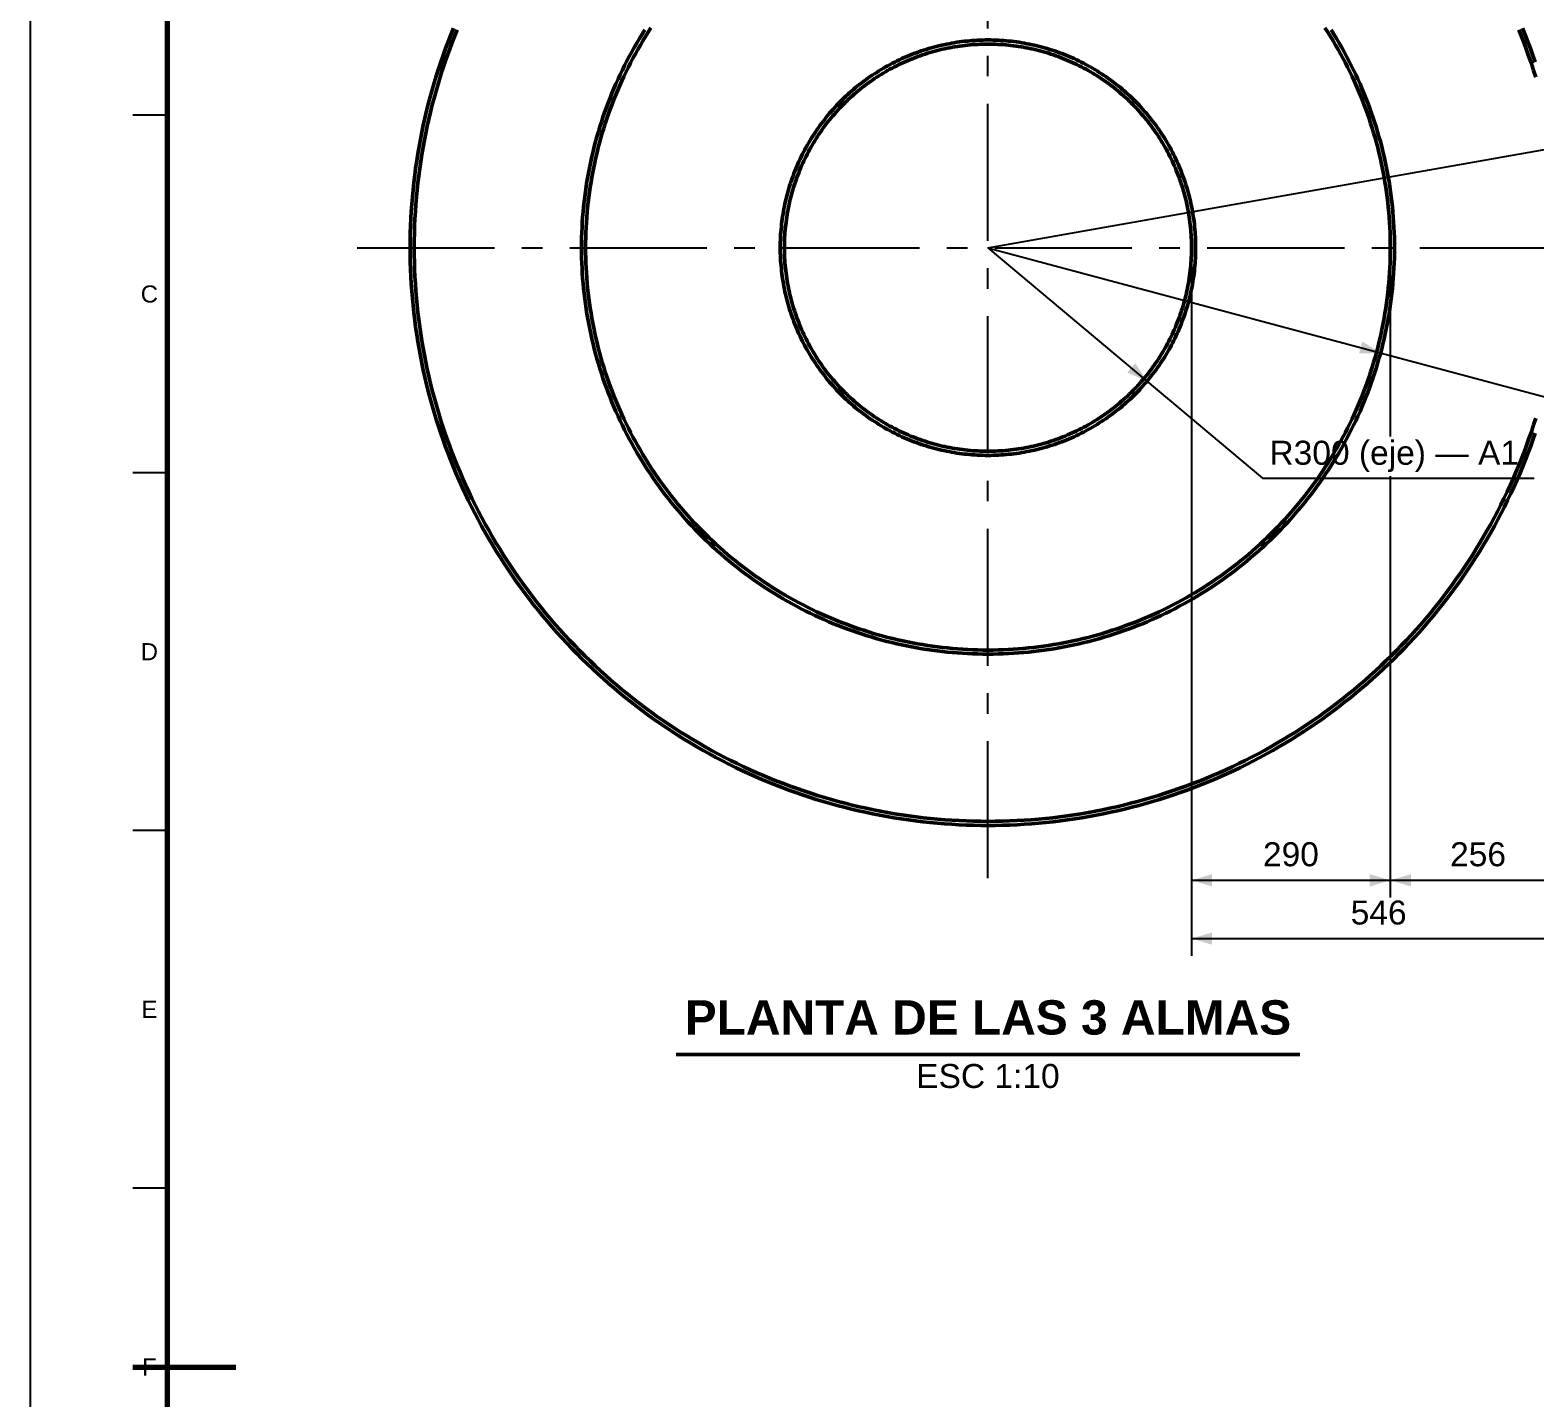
# Model space of a CAD drawing. Header units: millimetres. Extents: x 0 to 841, y 0 to 594.
# Drawn here: x 0 to 219.5, y 292.5 to 492.1 of the extents above; entities that cross this region are included whole.
import ezdxf
from ezdxf.enums import TextEntityAlignment as Align

# ---------------------------------------------------------------- set-up
doc = ezdxf.new("R2010")
doc.units = ezdxf.units.MM
doc.linetypes.add('EJE', pattern=[31, 20, -4, 3, -4])
for name, color, linetype, lineweight in [('COTA', 7, 'CONTINUOUS', 25), ('EJE', 7, 'EJE', 25), ('FINA', 7, 'CONTINUOUS', 25), ('MARCO', 7, 'CONTINUOUS', 70), ('TXT', 7, 'CONTINUOUS', 25), ('VIS', 7, 'CONTINUOUS', 50)]:
    doc.layers.add(name, color=color, linetype=linetype, lineweight=lineweight)
doc.styles.add('STD', font='LiberationSans-Regular.ttf')
doc.styles.add('STDB', font='LiberationSans-Bold.ttf')

msp = doc.modelspace()

# ---------------------------------------------------------------- linework, layer by layer
at = {"layer": 'COTA'}
for p, q in [((139.74, 460.31), (256.25, 480.85)), ((139.74, 460.31), (179.81, 426.69)), ((139.74, 460.31), (224.07, 437.71)), ((169.44, 458.81), (169.44, 365.51)), ((169.44, 458.81), (169.44, 357.01)), ((198.44, 458.81), (198.44, 432.75)), ((198.44, 458.81), (198.44, 432.75)), ((179.81, 426.69), (219.42, 426.69)), ((198.44, 426.99), (198.44, 365.51)), ((198.44, 426.99), (198.44, 365.51)), ((169.44, 368.01), (198.44, 368.01)), ((198.44, 368.01), (224.04, 368.01)), ((169.44, 359.51), (224.04, 359.51))]:
    msp.add_line(p, q, dxfattribs=at)
for points in [[(197.02, 444.96), (194.36, 446.61), (193.89, 444.87)], [(162.96, 440.83), (161.24, 443.45), (160.08, 442.07)], [(169.44, 368.01), (172.44, 367.11), (172.44, 368.91)], [(198.44, 368.01), (195.44, 368.91), (195.44, 367.11)], [(198.44, 368.01), (201.44, 367.11), (201.44, 368.91)], [(169.44, 359.51), (172.44, 358.61), (172.44, 360.41)]]:
    msp.add_solid(points, dxfattribs=at)
at = {"layer": 'EJE'}
for p, q in [((139.74, 368.31), (139.74, 552.31)), ((47.74, 460.31), (231.74, 460.31))]:
    msp.add_line(p, q, dxfattribs=at)
at = {"layer": 'FINA'}
for p, q in [((20, 479.64), (15, 479.64)), ((20, 427.45), (15, 427.45)), ((20, 375.27), (15, 375.27)), ((20, 323.09), (15, 323.09))]:
    msp.add_line(p, q, dxfattribs=at)
msp.add_lwpolyline([(0, 0), (841, 0), (841, 594), (0, 594)], close=True, dxfattribs=at)
at = {"layer": 'MARCO'}
msp.add_line((15, 297), (30, 297), dxfattribs=at)
msp.add_lwpolyline([(20, 10), (831, 10), (831, 584), (20, 584)], close=True, dxfattribs=at)
at = {"layer": 'VIS'}
msp.add_line((94.25, 342.61), (185.23, 342.61), dxfattribs=at)
for points in [[(61.76, 492.33), (61.36, 491.34), (60.98, 490.36), (60.61, 489.36), (60.25, 488.37), (59.9, 487.37), (59.57, 486.36), (59.25, 485.35), (58.94, 484.34), (58.65, 483.32), (58.36, 482.3), (58.09, 481.27), (57.84, 480.25), (57.59, 479.22), (57.36, 478.18), (57.14, 477.15), (56.94, 476.11), (56.75, 475.06), (56.57, 474.02), (56.4, 472.97), (56.25, 471.93), (56.11, 470.88), (55.98, 469.82), (55.87, 468.77), (55.77, 467.72), (55.68, 466.66), (55.61, 465.6), (55.55, 464.55), (55.5, 463.49), (55.47, 462.43), (55.45, 461.37), (55.44, 460.31), (55.45, 459.25), (55.47, 458.19), (55.5, 457.13), (55.55, 456.07), (55.61, 455.02), (55.68, 453.96), (55.77, 452.9), (55.87, 451.85), (55.98, 450.8), (56.11, 449.74), (56.25, 448.69), (56.4, 447.65), (56.57, 446.6), (56.75, 445.56), (56.94, 444.51), (57.14, 443.47), (57.36, 442.44), (57.59, 441.4), (57.84, 440.37), (58.09, 439.35), (58.36, 438.32), (58.65, 437.3), (58.94, 436.28), (59.25, 435.27), (59.57, 434.26), (59.9, 433.25), (60.25, 432.25), (60.61, 431.26), (60.98, 430.26), (61.36, 429.28), (61.76, 428.29), (62.17, 427.32), (62.59, 426.34), (63.02, 425.38), (63.47, 424.42), (63.92, 423.46), (64.39, 422.51), (64.87, 421.57), (65.37, 420.63), (65.87, 419.7), (66.39, 418.77), (66.92, 417.85), (67.45, 416.94), (68.01, 416.04), (68.57, 415.14), (69.14, 414.25), (69.73, 413.37), (70.32, 412.49), (70.93, 411.62), (71.54, 410.76), (72.17, 409.91), (72.81, 409.06), (73.46, 408.22), (74.12, 407.4), (74.79, 406.57), (75.47, 405.76), (76.16, 404.96), (76.86, 404.16), (77.57, 403.38), (78.29, 402.6), (79.02, 401.83), (79.76, 401.08), (80.51, 400.33), (81.27, 399.59), (82.04, 398.86), (82.81, 398.14), (83.6, 397.43), (84.39, 396.73), (85.2, 396.04), (86.01, 395.36), (86.83, 394.69), (87.66, 394.03), (88.5, 393.38), (89.34, 392.74), (90.19, 392.11), (91.05, 391.49), (91.92, 390.89), (92.8, 390.29), (93.68, 389.71), (94.57, 389.13), (95.47, 388.57), (96.38, 388.02), (97.29, 387.48), (98.21, 386.95), (99.13, 386.44), (100.06, 385.93), (101, 385.44), (101.95, 384.96), (102.9, 384.49), (103.85, 384.03), (104.81, 383.59), (105.78, 383.15), (106.75, 382.73), (107.73, 382.33), (108.71, 381.93), (109.7, 381.55), (110.69, 381.17), (111.69, 380.82), (112.69, 380.47), (113.69, 380.14), (114.7, 379.81), (115.72, 379.51), (116.73, 379.21), (117.76, 378.93), (118.78, 378.66), (119.81, 378.4), (120.84, 378.16), (121.87, 377.93), (122.91, 377.71), (123.95, 377.5), (124.99, 377.31), (126.03, 377.13), (127.08, 376.97), (128.13, 376.81), (129.18, 376.67), (130.23, 376.55), (131.28, 376.44), (132.34, 376.34), (133.39, 376.25), (134.45, 376.18), (135.51, 376.12), (136.57, 376.07), (137.63, 376.04), (138.68, 376.02), (139.74, 376.01), (140.8, 376.02), (141.86, 376.04), (142.92, 376.07), (143.98, 376.12), (145.04, 376.18), (146.09, 376.25), (147.15, 376.34), (148.2, 376.44), (149.26, 376.55), (150.31, 376.67), (151.36, 376.81), (152.41, 376.97), (153.45, 377.13), (154.5, 377.31), (155.54, 377.5), (156.58, 377.71), (157.62, 377.93), (158.65, 378.16), (159.68, 378.4), (160.71, 378.66), (161.73, 378.93), (162.75, 379.21), (163.77, 379.51), (164.78, 379.81), (165.79, 380.14), (166.8, 380.47), (167.8, 380.82), (168.8, 381.17), (169.79, 381.55), (170.78, 381.93), (171.76, 382.33), (172.74, 382.73), (173.71, 383.15), (174.68, 383.59), (175.64, 384.03), (176.59, 384.49), (177.54, 384.96), (178.49, 385.44), (179.42, 385.93), (180.36, 386.44), (181.28, 386.95), (182.2, 387.48), (183.11, 388.02), (184.02, 388.57), (184.91, 389.13), (185.81, 389.71), (186.69, 390.29), (187.57, 390.89), (188.43, 391.49), (189.29, 392.11), (190.15, 392.74), (190.99, 393.38), (191.83, 394.03), (192.66, 394.69), (193.48, 395.36), (194.29, 396.04), (195.09, 396.73), (195.89, 397.43), (196.67, 398.14), (197.45, 398.86), (198.22, 399.59), (198.98, 400.33), (199.73, 401.08), (200.47, 401.83), (201.2, 402.6), (201.92, 403.38), (202.63, 404.16), (203.33, 404.96), (204.02, 405.76), (204.7, 406.57), (205.37, 407.4), (206.03, 408.22), (206.68, 409.06), (207.32, 409.91), (207.94, 410.76), (208.56, 411.62), (209.17, 412.49), (209.76, 413.37), (210.35, 414.25), (210.92, 415.14), (211.48, 416.04), (212.03, 416.94), (212.57, 417.85), (213.1, 418.77), (213.62, 419.7), (214.12, 420.63), (214.61, 421.57), (215.1, 422.51), (215.56, 423.46), (216.02, 424.42), (216.47, 425.38), (216.9, 426.34), (217.32, 427.32), (217.73, 428.29), (218.12, 429.28), (218.51, 430.26), (218.88, 431.26), (219.24, 432.25), (219.58, 433.25)], [(62.32, 492.1), (61.92, 491.12), (61.54, 490.14), (61.17, 489.16), (60.82, 488.17), (60.47, 487.17), (60.14, 486.17), (59.82, 485.17), (59.52, 484.17), (59.22, 483.16), (58.94, 482.14), (58.67, 481.13), (58.42, 480.1), (58.18, 479.08), (57.95, 478.05), (57.73, 477.03), (57.53, 475.99), (57.34, 474.96), (57.16, 473.92), (56.99, 472.88), (56.84, 471.84), (56.7, 470.8), (56.58, 469.76), (56.47, 468.71), (56.37, 467.66), (56.28, 466.61), (56.21, 465.57), (56.15, 464.52), (56.1, 463.46), (56.07, 462.41), (56.05, 461.36), (56.04, 460.31), (56.05, 459.26), (56.07, 458.21), (56.1, 457.16), (56.15, 456.1), (56.21, 455.05), (56.28, 454), (56.37, 452.96), (56.47, 451.91), (56.58, 450.86), (56.7, 449.82), (56.84, 448.78), (56.99, 447.74), (57.16, 446.7), (57.34, 445.66), (57.53, 444.63), (57.73, 443.59), (57.95, 442.56), (58.18, 441.54), (58.42, 440.51), (58.67, 439.49), (58.94, 438.48), (59.22, 437.46), (59.52, 436.45), (59.82, 435.45), (60.14, 434.45), (60.47, 433.45), (60.82, 432.45), (61.17, 431.46), (61.54, 430.48), (61.92, 429.5), (62.32, 428.52), (62.72, 427.55), (63.14, 426.59), (63.57, 425.63), (64.01, 424.67), (64.46, 423.72), (64.93, 422.78), (65.41, 421.84), (65.9, 420.91), (66.4, 419.99), (66.91, 419.07), (67.43, 418.16), (67.97, 417.25), (68.52, 416.35), (69.07, 415.46), (69.64, 414.58), (70.22, 413.7), (70.81, 412.83), (71.42, 411.97), (72.03, 411.11), (72.65, 410.27), (73.29, 409.43), (73.93, 408.59), (74.59, 407.77), (75.25, 406.96), (75.93, 406.15), (76.61, 405.35), (77.31, 404.56), (78.01, 403.78), (78.73, 403.01), (79.45, 402.25), (80.19, 401.5), (80.93, 400.75), (81.69, 400.02), (82.45, 399.3), (83.22, 398.58), (84, 397.87), (84.79, 397.18), (85.59, 396.49), (86.39, 395.82), (87.21, 395.15), (88.03, 394.5), (88.86, 393.85), (89.7, 393.22), (90.55, 392.6), (91.4, 391.98), (92.26, 391.38), (93.13, 390.79), (94.01, 390.21), (94.9, 389.64), (95.79, 389.08), (96.69, 388.53), (97.59, 388), (98.5, 387.48), (99.42, 386.96), (100.35, 386.46), (101.28, 385.97), (102.21, 385.5), (103.16, 385.03), (104.11, 384.58), (105.06, 384.13), (106.02, 383.7), (106.99, 383.29), (107.96, 382.88), (108.93, 382.49), (109.91, 382.11), (110.9, 381.74), (111.89, 381.38), (112.88, 381.04), (113.88, 380.71), (114.88, 380.39), (115.89, 380.08), (116.9, 379.79), (117.91, 379.51), (118.93, 379.24), (119.95, 378.98), (120.97, 378.74), (122, 378.51), (123.03, 378.3), (124.06, 378.09), (125.09, 377.9), (126.13, 377.72), (127.17, 377.56), (128.21, 377.41), (129.25, 377.27), (130.3, 377.14), (131.34, 377.03), (132.39, 376.93), (133.44, 376.85), (134.49, 376.77), (135.54, 376.72), (136.59, 376.67), (137.64, 376.64), (138.69, 376.62), (139.74, 376.61), (140.8, 376.62), (141.85, 376.64), (142.9, 376.67), (143.95, 376.72), (145, 376.77), (146.05, 376.85), (147.1, 376.93), (148.14, 377.03), (149.19, 377.14), (150.23, 377.27), (151.28, 377.41), (152.32, 377.56), (153.36, 377.72), (154.39, 377.9), (155.43, 378.09), (156.46, 378.3), (157.49, 378.51), (158.52, 378.74), (159.54, 378.98), (160.56, 379.24), (161.58, 379.51), (162.59, 379.79), (163.6, 380.08), (164.61, 380.39), (165.61, 380.71), (166.61, 381.04), (167.6, 381.38), (168.59, 381.74), (169.58, 382.11), (170.56, 382.49), (171.53, 382.88), (172.5, 383.29), (173.47, 383.7), (174.43, 384.13), (175.38, 384.58), (176.33, 385.03), (177.27, 385.5), (178.21, 385.97), (179.14, 386.46), (180.07, 386.96), (180.99, 387.48), (181.9, 388), (182.8, 388.53), (183.7, 389.08), (184.59, 389.64), (185.48, 390.21), (186.35, 390.79), (187.22, 391.38), (188.09, 391.98), (188.94, 392.6), (189.79, 393.22), (190.63, 393.85), (191.46, 394.5), (192.28, 395.15), (193.1, 395.82), (193.9, 396.49), (194.7, 397.18), (195.49, 397.87), (196.27, 398.58), (197.04, 399.3), (197.8, 400.02), (198.56, 400.75), (199.3, 401.5), (200.03, 402.25), (200.76, 403.01), (201.47, 403.78), (202.18, 404.56), (202.88, 405.35), (203.56, 406.15), (204.24, 406.96), (204.9, 407.77), (205.56, 408.59), (206.2, 409.43), (206.84, 410.27), (207.46, 411.11), (208.07, 411.97), (208.67, 412.83), (209.27, 413.7), (209.85, 414.58), (210.41, 415.46), (210.97, 416.35), (211.52, 417.25), (212.05, 418.16), (212.58, 419.07), (213.09, 419.99), (213.59, 420.91), (214.08, 421.84), (214.56, 422.78), (215.02, 423.72), (215.48, 424.67), (215.92, 425.63), (216.35, 426.59), (216.77, 427.55), (217.17, 428.52), (217.57, 429.5), (217.95, 430.48), (218.32, 431.46), (218.67, 432.45), (219.02, 433.45), (219.35, 434.45), (219.67, 435.45)], [(89.68, 492.08), (89.28, 491.45), (88.89, 490.82), (88.51, 490.17), (88.14, 489.53), (87.78, 488.88), (87.42, 488.22), (87.08, 487.56), (86.74, 486.9), (86.41, 486.23), (86.09, 485.56), (85.78, 484.88), (85.47, 484.2), (85.17, 483.52), (84.89, 482.83), (84.61, 482.14), (84.34, 481.44), (84.08, 480.75), (83.82, 480.05), (83.58, 479.34), (83.35, 478.63), (83.12, 477.92), (82.9, 477.21), (82.7, 476.5), (82.5, 475.78), (82.31, 475.06), (82.13, 474.33), (81.95, 473.61), (81.79, 472.88), (81.64, 472.15), (81.49, 471.42), (81.36, 470.69), (81.23, 469.95), (81.12, 469.22), (81.01, 468.48), (80.91, 467.74), (80.82, 467), (80.74, 466.26), (80.67, 465.52), (80.61, 464.78), (80.56, 464.03), (80.52, 463.29), (80.49, 462.54), (80.46, 461.8), (80.45, 461.05), (80.44, 460.31), (80.45, 459.56), (80.46, 458.82), (80.49, 458.07), (80.52, 457.33), (80.56, 456.59), (80.61, 455.84), (80.67, 455.1), (80.74, 454.36), (80.82, 453.62), (80.91, 452.88), (81.01, 452.14), (81.12, 451.4), (81.23, 450.67), (81.36, 449.93), (81.49, 449.2), (81.64, 448.47), (81.79, 447.74), (81.95, 447.01), (82.13, 446.29), (82.31, 445.56), (82.5, 444.84), (82.7, 444.12), (82.9, 443.41), (83.12, 442.7), (83.35, 441.99), (83.58, 441.28), (83.82, 440.57), (84.08, 439.87), (84.34, 439.17), (84.61, 438.48), (84.89, 437.79), (85.17, 437.1), (85.47, 436.42), (85.78, 435.74), (86.09, 435.06), (86.41, 434.39), (86.74, 433.72), (87.08, 433.06), (87.42, 432.4), (87.78, 431.74), (88.14, 431.09), (88.51, 430.44), (88.89, 429.8), (89.28, 429.17), (89.68, 428.54), (90.08, 427.91), (90.49, 427.29), (90.91, 426.67), (91.34, 426.06), (91.77, 425.45), (92.21, 424.85), (92.66, 424.26), (93.12, 423.67), (93.58, 423.09), (94.05, 422.51), (94.53, 421.94), (95.02, 421.37), (95.51, 420.82), (96.01, 420.26), (96.52, 419.72), (97.03, 419.18), (97.55, 418.64), (98.08, 418.12), (98.61, 417.6), (99.15, 417.08), (99.7, 416.58), (100.25, 416.08), (100.81, 415.58), (101.37, 415.1), (101.95, 414.62), (102.52, 414.15), (103.11, 413.68), (103.69, 413.23), (104.29, 412.78), (104.89, 412.34), (105.49, 411.9), (106.11, 411.47), (106.72, 411.06), (107.34, 410.64), (107.97, 410.24), (108.6, 409.85), (109.24, 409.46), (109.88, 409.08), (110.53, 408.71), (111.18, 408.34), (111.83, 407.99), (112.49, 407.64), (113.16, 407.3), (113.82, 406.98), (114.5, 406.65), (115.17, 406.34), (115.85, 406.04), (116.54, 405.74), (117.22, 405.45), (117.91, 405.17), (118.61, 404.9), (119.31, 404.64), (120.01, 404.39), (120.71, 404.15), (121.42, 403.91), (122.13, 403.69), (122.84, 403.47), (123.56, 403.26), (124.28, 403.06), (125, 402.87), (125.72, 402.69), (126.45, 402.52), (127.17, 402.36), (127.9, 402.2), (128.63, 402.06), (129.37, 401.93), (130.1, 401.8), (130.84, 401.68), (131.57, 401.58), (132.31, 401.48), (133.05, 401.39), (133.79, 401.31), (134.53, 401.24), (135.28, 401.18), (136.02, 401.13), (136.76, 401.08), (137.51, 401.05), (138.25, 401.03), (139, 401.01), (139.74, 401.01), (140.49, 401.01), (141.23, 401.03), (141.98, 401.05), (142.72, 401.08), (143.47, 401.13), (144.21, 401.18), (144.95, 401.24), (145.7, 401.31), (146.44, 401.39), (147.18, 401.48), (147.92, 401.58), (148.65, 401.68), (149.39, 401.8), (150.12, 401.93), (150.86, 402.06), (151.59, 402.2), (152.32, 402.36), (153.04, 402.52), (153.77, 402.69), (154.49, 402.87), (155.21, 403.06), (155.93, 403.26), (156.65, 403.47), (157.36, 403.69), (158.07, 403.91), (158.78, 404.15), (159.48, 404.39), (160.18, 404.64), (160.88, 404.9), (161.57, 405.17), (162.27, 405.45), (162.95, 405.74), (163.64, 406.04), (164.32, 406.34), (164.99, 406.65), (165.67, 406.98), (166.33, 407.3), (167, 407.64), (167.66, 407.99), (168.31, 408.34), (168.96, 408.71), (169.61, 409.08), (170.25, 409.46), (170.89, 409.85), (171.52, 410.24), (172.15, 410.64), (172.77, 411.06), (173.38, 411.47), (173.99, 411.9), (174.6, 412.34), (175.2, 412.78), (175.79, 413.23), (176.38, 413.68), (176.97, 414.15), (177.54, 414.62), (178.11, 415.1), (178.68, 415.58), (179.24, 416.08), (179.79, 416.58), (180.34, 417.08), (180.88, 417.6), (181.41, 418.12), (181.94, 418.64), (182.46, 419.18), (182.97, 419.72), (183.48, 420.26), (183.98, 420.82), (184.47, 421.37), (184.96, 421.94), (185.44, 422.51), (185.91, 423.09), (186.37, 423.67), (186.83, 424.26), (187.28, 424.85), (187.72, 425.45), (188.15, 426.06), (188.58, 426.67), (189, 427.29), (189.41, 427.91), (189.81, 428.54), (190.21, 429.17), (190.6, 429.8), (190.97, 430.44), (191.35, 431.09), (191.71, 431.74), (192.06, 432.4), (192.41, 433.06), (192.75, 433.72), (193.08, 434.39), (193.4, 435.06), (193.71, 435.74), (194.02, 436.42), (194.31, 437.1), (194.6, 437.79), (194.88, 438.48), (195.15, 439.17), (195.41, 439.87), (195.66, 440.57), (195.91, 441.28), (196.14, 441.99), (196.37, 442.7), (196.58, 443.41), (196.79, 444.12), (196.99, 444.84), (197.18, 445.56), (197.36, 446.29), (197.53, 447.01), (197.7, 447.74), (197.85, 448.47), (197.99, 449.2), (198.13, 449.93), (198.25, 450.67), (198.37, 451.4), (198.48, 452.14), (198.58, 452.88), (198.67, 453.62), (198.74, 454.36), (198.82, 455.1), (198.88, 455.84), (198.93, 456.59), (198.97, 457.33), (199, 458.07), (199.03, 458.82), (199.04, 459.56), (199.04, 460.31)], [(90.58, 492.38), (90.18, 491.76), (89.79, 491.14), (89.41, 490.51), (89.03, 489.87), (88.66, 489.23), (88.31, 488.59), (87.95, 487.94), (87.61, 487.29), (87.28, 486.63), (86.95, 485.97), (86.63, 485.3), (86.32, 484.63), (86.02, 483.96), (85.73, 483.28), (85.44, 482.6), (85.17, 481.92), (84.9, 481.23), (84.64, 480.54), (84.39, 479.85), (84.15, 479.15), (83.92, 478.45), (83.69, 477.75), (83.48, 477.04), (83.27, 476.33), (83.08, 475.62), (82.89, 474.91), (82.71, 474.19), (82.54, 473.47), (82.38, 472.75), (82.23, 472.03), (82.08, 471.31), (81.95, 470.58), (81.83, 469.86), (81.71, 469.13), (81.6, 468.4), (81.51, 467.67), (81.42, 466.93), (81.34, 466.2), (81.27, 465.47), (81.21, 464.73), (81.16, 464), (81.12, 463.26), (81.09, 462.52), (81.06, 461.78), (81.05, 461.05), (81.04, 460.31), (81.05, 459.57), (81.06, 458.83), (81.09, 458.1), (81.12, 457.36), (81.16, 456.62), (81.21, 455.89), (81.27, 455.15), (81.34, 454.42), (81.42, 453.69), (81.51, 452.95), (81.6, 452.22), (81.71, 451.49), (81.83, 450.76), (81.95, 450.04), (82.08, 449.31), (82.23, 448.59), (82.38, 447.86), (82.54, 447.15), (82.71, 446.43), (82.89, 445.71), (83.08, 445), (83.27, 444.29), (83.48, 443.58), (83.69, 442.87), (83.92, 442.17), (84.15, 441.47), (84.39, 440.77), (84.64, 440.08), (84.9, 439.39), (85.17, 438.7), (85.44, 438.02), (85.73, 437.34), (86.02, 436.66), (86.32, 435.99), (86.63, 435.32), (86.95, 434.65), (87.28, 433.99), (87.61, 433.33), (87.95, 432.68), (88.31, 432.03), (88.66, 431.39), (89.03, 430.75), (89.41, 430.11), (89.79, 429.48), (90.18, 428.86), (90.58, 428.24), (90.99, 427.62), (91.4, 427.01), (91.83, 426.41), (92.26, 425.81), (92.69, 425.21), (93.14, 424.62), (93.59, 424.04), (94.05, 423.46), (94.52, 422.89), (94.99, 422.33), (95.47, 421.77), (95.96, 421.21), (96.45, 420.67), (96.95, 420.13), (97.46, 419.59), (97.98, 419.06), (98.5, 418.54), (99.03, 418.03), (99.56, 417.52), (100.1, 417.02), (100.65, 416.52), (101.2, 416.04), (101.76, 415.55), (102.33, 415.08), (102.9, 414.61), (103.48, 414.15), (104.06, 413.7), (104.65, 413.26), (105.24, 412.82), (105.84, 412.39), (106.45, 411.97), (107.06, 411.55), (107.67, 411.15), (108.29, 410.75), (108.92, 410.36), (109.55, 409.97), (110.18, 409.6), (110.82, 409.23), (111.47, 408.87), (112.11, 408.52), (112.77, 408.18), (113.42, 407.84), (114.09, 407.51), (114.75, 407.2), (115.42, 406.89), (116.09, 406.59), (116.77, 406.29), (117.45, 406.01), (118.14, 405.73), (118.82, 405.46), (119.51, 405.21), (120.21, 404.96), (120.9, 404.72), (121.61, 404.48), (122.31, 404.26), (123.01, 404.04), (123.72, 403.84), (124.43, 403.64), (125.15, 403.45), (125.86, 403.27), (126.58, 403.11), (127.3, 402.94), (128.02, 402.79), (128.75, 402.65), (129.47, 402.52), (130.2, 402.39), (130.93, 402.28), (131.66, 402.17), (132.39, 402.07), (133.12, 401.98), (133.85, 401.91), (134.59, 401.84), (135.32, 401.78), (136.06, 401.73), (136.79, 401.68), (137.53, 401.65), (138.27, 401.63), (139.01, 401.61), (139.74, 401.61), (140.48, 401.61), (141.22, 401.63), (141.96, 401.65), (142.69, 401.68), (143.43, 401.73), (144.17, 401.78), (144.9, 401.84), (145.64, 401.91), (146.37, 401.98), (147.1, 402.07), (147.83, 402.17), (148.56, 402.28), (149.29, 402.39), (150.02, 402.52), (150.74, 402.65), (151.47, 402.79), (152.19, 402.94), (152.91, 403.11), (153.63, 403.27), (154.34, 403.45), (155.06, 403.64), (155.77, 403.84), (156.47, 404.04), (157.18, 404.26), (157.88, 404.48), (158.58, 404.72), (159.28, 404.96), (159.97, 405.21), (160.67, 405.46), (161.35, 405.73), (162.04, 406.01), (162.72, 406.29), (163.39, 406.59), (164.07, 406.89), (164.74, 407.2), (165.4, 407.51), (166.06, 407.84), (166.72, 408.18), (167.37, 408.52), (168.02, 408.87), (168.67, 409.23), (169.31, 409.6), (169.94, 409.97), (170.57, 410.36), (171.2, 410.75), (171.82, 411.15), (172.43, 411.55), (173.04, 411.97), (173.65, 412.39), (174.25, 412.82), (174.84, 413.26), (175.43, 413.7), (176.01, 414.15), (176.59, 414.61), (177.16, 415.08), (177.73, 415.55), (178.29, 416.04), (178.84, 416.52), (179.39, 417.02), (179.93, 417.52), (180.46, 418.03), (180.99, 418.54), (181.51, 419.06), (182.03, 419.59), (182.53, 420.13), (183.04, 420.67), (183.53, 421.21), (184.02, 421.77), (184.5, 422.33), (184.97, 422.89), (185.44, 423.46), (185.9, 424.04), (186.35, 424.62), (186.8, 425.21), (187.23, 425.81), (187.66, 426.41), (188.09, 427.01), (188.5, 427.62), (188.91, 428.24), (189.31, 428.86), (189.7, 429.48), (190.08, 430.11), (190.46, 430.75), (190.82, 431.39), (191.18, 432.03), (191.53, 432.68), (191.88, 433.33), (192.21, 433.99), (192.54, 434.65), (192.86, 435.32), (193.17, 435.99), (193.47, 436.66), (193.76, 437.34), (194.05, 438.02), (194.32, 438.7), (194.59, 439.39), (194.85, 440.08), (195.1, 440.77), (195.34, 441.47), (195.57, 442.17), (195.79, 442.87), (196.01, 443.58), (196.22, 444.29), (196.41, 445), (196.6, 445.71), (196.78, 446.43), (196.95, 447.15), (197.11, 447.86), (197.26, 448.59), (197.4, 449.31), (197.54, 450.04), (197.66, 450.76), (197.78, 451.49), (197.88, 452.22), (197.98, 452.95), (198.07, 453.69), (198.15, 454.42), (198.22, 455.15), (198.28, 455.89), (198.33, 456.62), (198.37, 457.36), (198.4, 458.1), (198.43, 458.83), (198.44, 459.57), (198.44, 460.31)], [(198.44, 460.31), (198.44, 461.05), (198.43, 461.78), (198.4, 462.52), (198.37, 463.26), (198.33, 464), (198.28, 464.73), (198.22, 465.47), (198.15, 466.2), (198.07, 466.93), (197.98, 467.67), (197.88, 468.4), (197.78, 469.13), (197.66, 469.86), (197.54, 470.58), (197.4, 471.31), (197.26, 472.03), (197.11, 472.75), (196.95, 473.47), (196.78, 474.19), (196.6, 474.91), (196.41, 475.62), (196.22, 476.33), (196.01, 477.04), (195.79, 477.75), (195.57, 478.45), (195.34, 479.15), (195.1, 479.85), (194.85, 480.54), (194.59, 481.23), (194.32, 481.92), (194.05, 482.6), (193.76, 483.28), (193.47, 483.96), (193.17, 484.63), (192.86, 485.3), (192.54, 485.97), (192.21, 486.63), (191.88, 487.29), (191.53, 487.94), (191.18, 488.59), (190.82, 489.23), (190.46, 489.87), (190.08, 490.51), (189.7, 491.14), (189.31, 491.76), (188.91, 492.38)], [(199.04, 460.31), (199.04, 461.05), (199.03, 461.8), (199, 462.54), (198.97, 463.29), (198.93, 464.03), (198.88, 464.78), (198.82, 465.52), (198.74, 466.26), (198.67, 467), (198.58, 467.74), (198.48, 468.48), (198.37, 469.22), (198.25, 469.95), (198.13, 470.69), (197.99, 471.42), (197.85, 472.15), (197.7, 472.88), (197.53, 473.61), (197.36, 474.33), (197.18, 475.06), (196.99, 475.78), (196.79, 476.5), (196.58, 477.21), (196.37, 477.92), (196.14, 478.63), (195.91, 479.34), (195.66, 480.05), (195.41, 480.75), (195.15, 481.44), (194.88, 482.14), (194.6, 482.83), (194.31, 483.52), (194.02, 484.2), (193.71, 484.88), (193.4, 485.56), (193.08, 486.23), (192.75, 486.9), (192.41, 487.56), (192.06, 488.22), (191.71, 488.88), (191.35, 489.53), (190.97, 490.17), (190.6, 490.82), (190.21, 491.45), (189.81, 492.08)], [(219.67, 485.17), (219.35, 486.17), (219.02, 487.17), (218.67, 488.17), (218.32, 489.16), (217.95, 490.14), (217.57, 491.12), (217.17, 492.1)], [(219.58, 487.37), (219.24, 488.37), (218.88, 489.36), (218.51, 490.36), (218.12, 491.34), (217.73, 492.33)], [(170.04, 460.31), (170.04, 460.69), (170.03, 461.07), (170.02, 461.45), (170.01, 461.83), (169.98, 462.21), (169.96, 462.59), (169.93, 462.97), (169.89, 463.35), (169.85, 463.73), (169.81, 464.11), (169.76, 464.48), (169.7, 464.86), (169.64, 465.24), (169.58, 465.61), (169.51, 465.99), (169.43, 466.36), (169.36, 466.73), (169.27, 467.11), (169.18, 467.48), (169.09, 467.85), (169, 468.21), (168.89, 468.58), (168.79, 468.95), (168.68, 469.31), (168.56, 469.67), (168.44, 470.03), (168.32, 470.39), (168.19, 470.75), (168.05, 471.11), (167.92, 471.46), (167.77, 471.82), (167.63, 472.17), (167.48, 472.52), (167.32, 472.87), (167.16, 473.21), (167, 473.55), (166.83, 473.9), (166.65, 474.24), (166.48, 474.57), (166.3, 474.91), (166.11, 475.24), (165.92, 475.57), (165.73, 475.9), (165.53, 476.22), (165.33, 476.55), (165.12, 476.87), (164.91, 477.18), (164.7, 477.5), (164.48, 477.81), (164.26, 478.12), (164.03, 478.43), (163.8, 478.73), (163.57, 479.03), (163.33, 479.33), (163.09, 479.62), (162.85, 479.92), (162.6, 480.2), (162.35, 480.49), (162.09, 480.77), (161.83, 481.05), (161.57, 481.33), (161.3, 481.6), (161.03, 481.87), (160.76, 482.14), (160.49, 482.4), (160.21, 482.66), (159.92, 482.91), (159.64, 483.16), (159.35, 483.41), (159.06, 483.66), (158.76, 483.9), (158.47, 484.13), (158.16, 484.37), (157.86, 484.6), (157.55, 484.82), (157.24, 485.04), (156.93, 485.26), (156.62, 485.48), (156.3, 485.69), (155.98, 485.89), (155.66, 486.09), (155.33, 486.29), (155, 486.49), (154.67, 486.68), (154.34, 486.86), (154.01, 487.04), (153.67, 487.22), (153.33, 487.39), (152.99, 487.56), (152.65, 487.73), (152.3, 487.89), (151.95, 488.04), (151.6, 488.19), (151.25, 488.34), (150.9, 488.48), (150.54, 488.62), (150.19, 488.75), (149.83, 488.88), (149.47, 489.01), (149.11, 489.13), (148.74, 489.24), (148.38, 489.35), (148.01, 489.46), (147.65, 489.56), (147.28, 489.66), (146.91, 489.75), (146.54, 489.84), (146.17, 489.92), (145.8, 490), (145.42, 490.07), (145.05, 490.14), (144.67, 490.21), (144.3, 490.27), (143.92, 490.32), (143.54, 490.37), (143.16, 490.42), (142.79, 490.46), (142.41, 490.49), (142.03, 490.52), (141.65, 490.55), (141.27, 490.57), (140.89, 490.59), (140.51, 490.6), (140.13, 490.61), (139.74, 490.61), (139.36, 490.61), (138.98, 490.6), (138.6, 490.59), (138.22, 490.57), (137.84, 490.55), (137.46, 490.52), (137.08, 490.49), (136.7, 490.46), (136.32, 490.42), (135.95, 490.37), (135.57, 490.32), (135.19, 490.27), (134.82, 490.21), (134.44, 490.14), (134.07, 490.07), (133.69, 490), (133.32, 489.92), (132.95, 489.84), (132.58, 489.75), (132.21, 489.66), (131.84, 489.56), (131.47, 489.46), (131.11, 489.35), (130.74, 489.24), (130.38, 489.13), (130.02, 489.01), (129.66, 488.88), (129.3, 488.75), (128.95, 488.62), (128.59, 488.48), (128.24, 488.34), (127.89, 488.19), (127.54, 488.04), (127.19, 487.89), (126.84, 487.73), (126.5, 487.56), (126.16, 487.39), (125.82, 487.22), (125.48, 487.04), (125.15, 486.86), (124.81, 486.68), (124.48, 486.49), (124.16, 486.29), (123.83, 486.09), (123.51, 485.89), (123.19, 485.69), (122.87, 485.48), (122.56, 485.26), (122.24, 485.04), (121.93, 484.82), (121.63, 484.6), (121.32, 484.37), (121.02, 484.13), (120.73, 483.9), (120.43, 483.66), (120.14, 483.41), (119.85, 483.16), (119.56, 482.91), (119.28, 482.66), (119, 482.4), (118.73, 482.14), (118.45, 481.87), (118.18, 481.6), (117.92, 481.33), (117.66, 481.05), (117.4, 480.77), (117.14, 480.49), (116.89, 480.2), (116.64, 479.92), (116.4, 479.62), (116.16, 479.33), (115.92, 479.03), (115.69, 478.73), (115.46, 478.43), (115.23, 478.12), (115.01, 477.81), (114.79, 477.5), (114.58, 477.18), (114.37, 476.87), (114.16, 476.55), (113.96, 476.22), (113.76, 475.9), (113.57, 475.57), (113.38, 475.24), (113.19, 474.91), (113.01, 474.57), (112.83, 474.24), (112.66, 473.9), (112.49, 473.55), (112.33, 473.21), (112.17, 472.87), (112.01, 472.52), (111.86, 472.17), (111.71, 471.82), (111.57, 471.46), (111.43, 471.11), (111.3, 470.75), (111.17, 470.39), (111.05, 470.03), (110.93, 469.67), (110.81, 469.31), (110.7, 468.95), (110.59, 468.58), (110.49, 468.21), (110.4, 467.85), (110.3, 467.48), (110.22, 467.11), (110.13, 466.73), (110.05, 466.36), (109.98, 465.99), (109.91, 465.61), (109.85, 465.24), (109.79, 464.86), (109.73, 464.48), (109.68, 464.11), (109.64, 463.73), (109.6, 463.35), (109.56, 462.97), (109.53, 462.59), (109.5, 462.21), (109.48, 461.83), (109.47, 461.45), (109.45, 461.07), (109.45, 460.69), (109.44, 460.31), (109.45, 459.93), (109.45, 459.55), (109.47, 459.17), (109.48, 458.79), (109.5, 458.41), (109.53, 458.03), (109.56, 457.65), (109.6, 457.27), (109.64, 456.89), (109.68, 456.51), (109.73, 456.13), (109.79, 455.76), (109.85, 455.38), (109.91, 455.01), (109.98, 454.63), (110.05, 454.26), (110.13, 453.89), (110.22, 453.51), (110.3, 453.14), (110.4, 452.77), (110.49, 452.41), (110.59, 452.04), (110.7, 451.67), (110.81, 451.31), (110.93, 450.95), (111.05, 450.59), (111.17, 450.23), (111.3, 449.87), (111.43, 449.51), (111.57, 449.16), (111.71, 448.8), (111.86, 448.45), (112.01, 448.1), (112.17, 447.75), (112.33, 447.41), (112.49, 447.07), (112.66, 446.72), (112.83, 446.38), (113.01, 446.05), (113.19, 445.71), (113.38, 445.38), (113.57, 445.05), (113.76, 444.72), (113.96, 444.4), (114.16, 444.07), (114.37, 443.75), (114.58, 443.44), (114.79, 443.12), (115.01, 442.81), (115.23, 442.5), (115.46, 442.19), (115.69, 441.89), (115.92, 441.59), (116.16, 441.29), (116.4, 441), (116.64, 440.7), (116.89, 440.42), (117.14, 440.13), (117.4, 439.85), (117.66, 439.57), (117.92, 439.29), (118.18, 439.02), (118.45, 438.75), (118.73, 438.48), (119, 438.22), (119.28, 437.96), (119.56, 437.71), (119.85, 437.46), (120.14, 437.21), (120.43, 436.96), (120.73, 436.72), (121.02, 436.49), (121.32, 436.25), (121.63, 436.02), (121.93, 435.8), (122.24, 435.57), (122.56, 435.36), (122.87, 435.14), (123.19, 434.93), (123.51, 434.73), (123.83, 434.52), (124.16, 434.33), (124.48, 434.13), (124.81, 433.94), (125.15, 433.76), (125.48, 433.58), (125.82, 433.4), (126.16, 433.23), (126.5, 433.06), (126.84, 432.89), (127.19, 432.73), (127.54, 432.58), (127.89, 432.43), (128.24, 432.28), (128.59, 432.14), (128.95, 432), (129.3, 431.87), (129.66, 431.74), (130.02, 431.61), (130.38, 431.49), (130.74, 431.38), (131.11, 431.27), (131.47, 431.16), (131.84, 431.06), (132.21, 430.96), (132.58, 430.87), (132.95, 430.78), (133.32, 430.7), (133.69, 430.62), (134.07, 430.55), (134.44, 430.48), (134.82, 430.41), (135.19, 430.35), (135.57, 430.3), (135.95, 430.25), (136.32, 430.2), (136.7, 430.16), (137.08, 430.13), (137.46, 430.1), (137.84, 430.07), (138.22, 430.05), (138.6, 430.03), (138.98, 430.02), (139.36, 430.01), (139.74, 430.01), (140.13, 430.01), (140.51, 430.02), (140.89, 430.03), (141.27, 430.05), (141.65, 430.07), (142.03, 430.1), (142.41, 430.13), (142.79, 430.16), (143.16, 430.2), (143.54, 430.25), (143.92, 430.3), (144.3, 430.35), (144.67, 430.41), (145.05, 430.48), (145.42, 430.55), (145.8, 430.62), (146.17, 430.7), (146.54, 430.78), (146.91, 430.87), (147.28, 430.96), (147.65, 431.06), (148.01, 431.16), (148.38, 431.27), (148.74, 431.38), (149.11, 431.49), (149.47, 431.61), (149.83, 431.74), (150.19, 431.87), (150.54, 432), (150.9, 432.14), (151.25, 432.28), (151.6, 432.43), (151.95, 432.58), (152.3, 432.73), (152.65, 432.89), (152.99, 433.06), (153.33, 433.23), (153.67, 433.4), (154.01, 433.58), (154.34, 433.76), (154.67, 433.94), (155, 434.13), (155.33, 434.33), (155.66, 434.52), (155.98, 434.73), (156.3, 434.93), (156.62, 435.14), (156.93, 435.36), (157.24, 435.57), (157.55, 435.8), (157.86, 436.02), (158.16, 436.25), (158.47, 436.49), (158.76, 436.72), (159.06, 436.96), (159.35, 437.21), (159.64, 437.46), (159.92, 437.71), (160.21, 437.96), (160.49, 438.22), (160.76, 438.48), (161.03, 438.75), (161.3, 439.02), (161.57, 439.29), (161.83, 439.57), (162.09, 439.85), (162.35, 440.13), (162.6, 440.42), (162.85, 440.7), (163.09, 441), (163.33, 441.29), (163.57, 441.59), (163.8, 441.89), (164.03, 442.19), (164.26, 442.5), (164.48, 442.81), (164.7, 443.12), (164.91, 443.44), (165.12, 443.75), (165.33, 444.07), (165.53, 444.4), (165.73, 444.72), (165.92, 445.05), (166.11, 445.38), (166.3, 445.71), (166.48, 446.05), (166.65, 446.38), (166.83, 446.72), (167, 447.07), (167.16, 447.41), (167.32, 447.75), (167.48, 448.1), (167.63, 448.45), (167.77, 448.8), (167.92, 449.16), (168.05, 449.51), (168.19, 449.87), (168.32, 450.23), (168.44, 450.59), (168.56, 450.95), (168.68, 451.31), (168.79, 451.67), (168.89, 452.04), (169, 452.41), (169.09, 452.77), (169.18, 453.14), (169.27, 453.51), (169.36, 453.89), (169.43, 454.26), (169.51, 454.63), (169.58, 455.01), (169.64, 455.38), (169.7, 455.76), (169.76, 456.13), (169.81, 456.51), (169.85, 456.89), (169.89, 457.27), (169.93, 457.65), (169.96, 458.03), (169.98, 458.41), (170.01, 458.79), (170.02, 459.17), (170.03, 459.55), (170.04, 459.93), (170.04, 460.31)], [(169.44, 460.31), (169.44, 460.68), (169.43, 461.06), (169.42, 461.43), (169.41, 461.8), (169.39, 462.17), (169.36, 462.55), (169.33, 462.92), (169.29, 463.29), (169.25, 463.66), (169.21, 464.03), (169.16, 464.4), (169.11, 464.77), (169.05, 465.14), (168.99, 465.51), (168.92, 465.87), (168.85, 466.24), (168.77, 466.61), (168.69, 466.97), (168.6, 467.33), (168.51, 467.7), (168.42, 468.06), (168.32, 468.42), (168.21, 468.77), (168.1, 469.13), (167.99, 469.49), (167.87, 469.84), (167.75, 470.19), (167.62, 470.55), (167.49, 470.9), (167.36, 471.24), (167.22, 471.59), (167.08, 471.93), (166.93, 472.28), (166.77, 472.62), (166.62, 472.96), (166.46, 473.29), (166.29, 473.63), (166.12, 473.96), (165.95, 474.29), (165.77, 474.62), (165.59, 474.94), (165.4, 475.27), (165.21, 475.59), (165.02, 475.91), (164.82, 476.22), (164.62, 476.54), (164.41, 476.85), (164.2, 477.16), (163.99, 477.46), (163.77, 477.77), (163.55, 478.07), (163.33, 478.37), (163.1, 478.66), (162.86, 478.95), (162.63, 479.24), (162.39, 479.53), (162.15, 479.81), (161.9, 480.09), (161.65, 480.37), (161.39, 480.64), (161.14, 480.91), (160.88, 481.18), (160.61, 481.44), (160.35, 481.7), (160.08, 481.96), (159.8, 482.21), (159.52, 482.46), (159.24, 482.71), (158.96, 482.95), (158.68, 483.19), (158.39, 483.43), (158.09, 483.66), (157.8, 483.89), (157.5, 484.12), (157.2, 484.34), (156.9, 484.56), (156.59, 484.77), (156.28, 484.98), (155.97, 485.18), (155.66, 485.39), (155.34, 485.58), (155.02, 485.78), (154.7, 485.97), (154.38, 486.15), (154.05, 486.34), (153.72, 486.51), (153.39, 486.69), (153.06, 486.86), (152.73, 487.02), (152.39, 487.18), (152.05, 487.34), (151.71, 487.49), (151.37, 487.64), (151.02, 487.78), (150.68, 487.92), (150.33, 488.06), (149.98, 488.19), (149.63, 488.32), (149.28, 488.44), (148.92, 488.56), (148.57, 488.67), (148.21, 488.78), (147.85, 488.88), (147.49, 488.98), (147.13, 489.08), (146.77, 489.17), (146.41, 489.25), (146.04, 489.33), (145.68, 489.41), (145.31, 489.48), (144.94, 489.55), (144.57, 489.61), (144.21, 489.67), (143.84, 489.73), (143.47, 489.78), (143.1, 489.82), (142.73, 489.86), (142.35, 489.89), (141.98, 489.93), (141.61, 489.95), (141.24, 489.97), (140.86, 489.99), (140.49, 490), (140.12, 490.01), (139.74, 490.01), (139.37, 490.01), (139, 490), (138.62, 489.99), (138.25, 489.97), (137.88, 489.95), (137.51, 489.93), (137.14, 489.89), (136.76, 489.86), (136.39, 489.82), (136.02, 489.78), (135.65, 489.73), (135.28, 489.67), (134.91, 489.61), (134.55, 489.55), (134.18, 489.48), (133.81, 489.41), (133.45, 489.33), (133.08, 489.25), (132.72, 489.17), (132.36, 489.08), (132, 488.98), (131.64, 488.88), (131.28, 488.78), (130.92, 488.67), (130.57, 488.56), (130.21, 488.44), (129.86, 488.32), (129.51, 488.19), (129.16, 488.06), (128.81, 487.92), (128.46, 487.78), (128.12, 487.64), (127.78, 487.49), (127.44, 487.34), (127.1, 487.18), (126.76, 487.02), (126.43, 486.86), (126.09, 486.69), (125.76, 486.51), (125.44, 486.34), (125.11, 486.15), (124.79, 485.97), (124.47, 485.78), (124.15, 485.58), (123.83, 485.39), (123.52, 485.18), (123.21, 484.98), (122.9, 484.77), (122.59, 484.56), (122.29, 484.34), (121.99, 484.12), (121.69, 483.89), (121.39, 483.66), (121.1, 483.43), (120.81, 483.19), (120.53, 482.95), (120.24, 482.71), (119.96, 482.46), (119.69, 482.21), (119.41, 481.96), (119.14, 481.7), (118.88, 481.44), (118.61, 481.18), (118.35, 480.91), (118.09, 480.64), (117.84, 480.37), (117.59, 480.09), (117.34, 479.81), (117.1, 479.53), (116.86, 479.24), (116.62, 478.95), (116.39, 478.66), (116.16, 478.37), (115.94, 478.07), (115.72, 477.77), (115.5, 477.46), (115.29, 477.16), (115.08, 476.85), (114.87, 476.54), (114.67, 476.22), (114.47, 475.91), (114.28, 475.59), (114.09, 475.27), (113.9, 474.94), (113.72, 474.62), (113.54, 474.29), (113.37, 473.96), (113.2, 473.63), (113.03, 473.29), (112.87, 472.96), (112.71, 472.62), (112.56, 472.28), (112.41, 471.93), (112.27, 471.59), (112.13, 471.24), (111.99, 470.9), (111.86, 470.55), (111.74, 470.19), (111.62, 469.84), (111.5, 469.49), (111.38, 469.13), (111.28, 468.77), (111.17, 468.42), (111.07, 468.06), (110.98, 467.7), (110.89, 467.33), (110.8, 466.97), (110.72, 466.61), (110.64, 466.24), (110.57, 465.87), (110.5, 465.51), (110.44, 465.14), (110.38, 464.77), (110.33, 464.4), (110.28, 464.03), (110.23, 463.66), (110.19, 463.29), (110.16, 462.92), (110.13, 462.55), (110.1, 462.17), (110.08, 461.8), (110.07, 461.43), (110.05, 461.06), (110.05, 460.68), (110.04, 460.31), (110.05, 459.94), (110.05, 459.56), (110.07, 459.19), (110.08, 458.82), (110.1, 458.44), (110.13, 458.07), (110.16, 457.7), (110.19, 457.33), (110.23, 456.96), (110.28, 456.59), (110.33, 456.22), (110.38, 455.85), (110.44, 455.48), (110.5, 455.11), (110.57, 454.74), (110.64, 454.38), (110.72, 454.01), (110.8, 453.65), (110.89, 453.29), (110.98, 452.92), (111.07, 452.56), (111.17, 452.2), (111.28, 451.84), (111.38, 451.49), (111.5, 451.13), (111.62, 450.78), (111.74, 450.43), (111.86, 450.07), (111.99, 449.72), (112.13, 449.38), (112.27, 449.03), (112.41, 448.69), (112.56, 448.34), (112.71, 448), (112.87, 447.66), (113.03, 447.33), (113.2, 446.99), (113.37, 446.66), (113.54, 446.33), (113.72, 446), (113.9, 445.68), (114.09, 445.35), (114.28, 445.03), (114.47, 444.71), (114.67, 444.4), (114.87, 444.08), (115.08, 443.77), (115.29, 443.46), (115.5, 443.16), (115.72, 442.85), (115.94, 442.55), (116.16, 442.25), (116.39, 441.96), (116.62, 441.67), (116.86, 441.38), (117.1, 441.09), (117.34, 440.81), (117.59, 440.53), (117.84, 440.25), (118.09, 439.98), (118.35, 439.71), (118.61, 439.44), (118.88, 439.18), (119.14, 438.92), (119.41, 438.66), (119.69, 438.41), (119.96, 438.16), (120.24, 437.91), (120.53, 437.67), (120.81, 437.43), (121.1, 437.19), (121.39, 436.96), (121.69, 436.73), (121.99, 436.5), (122.29, 436.28), (122.59, 436.06), (122.9, 435.85), (123.21, 435.64), (123.52, 435.44), (123.83, 435.23), (124.15, 435.04), (124.47, 434.84), (124.79, 434.65), (125.11, 434.47), (125.44, 434.28), (125.76, 434.11), (126.09, 433.93), (126.43, 433.76), (126.76, 433.6), (127.1, 433.44), (127.44, 433.28), (127.78, 433.13), (128.12, 432.98), (128.46, 432.83), (128.81, 432.7), (129.16, 432.56), (129.51, 432.43), (129.86, 432.3), (130.21, 432.18), (130.57, 432.06), (130.92, 431.95), (131.28, 431.84), (131.64, 431.74), (132, 431.64), (132.36, 431.54), (132.72, 431.45), (133.08, 431.37), (133.45, 431.28), (133.81, 431.21), (134.18, 431.14), (134.55, 431.07), (134.91, 431.01), (135.28, 430.95), (135.65, 430.89), (136.02, 430.84), (136.39, 430.8), (136.76, 430.76), (137.14, 430.72), (137.51, 430.69), (137.88, 430.67), (138.25, 430.65), (138.62, 430.63), (139, 430.62), (139.37, 430.61), (139.74, 430.61), (140.12, 430.61), (140.49, 430.62), (140.86, 430.63), (141.24, 430.65), (141.61, 430.67), (141.98, 430.69), (142.35, 430.72), (142.73, 430.76), (143.1, 430.8), (143.47, 430.84), (143.84, 430.89), (144.21, 430.95), (144.57, 431.01), (144.94, 431.07), (145.31, 431.14), (145.68, 431.21), (146.04, 431.28), (146.41, 431.37), (146.77, 431.45), (147.13, 431.54), (147.49, 431.64), (147.85, 431.74), (148.21, 431.84), (148.57, 431.95), (148.92, 432.06), (149.28, 432.18), (149.63, 432.3), (149.98, 432.43), (150.33, 432.56), (150.68, 432.7), (151.02, 432.83), (151.37, 432.98), (151.71, 433.13), (152.05, 433.28), (152.39, 433.44), (152.73, 433.6), (153.06, 433.76), (153.39, 433.93), (153.72, 434.11), (154.05, 434.28), (154.38, 434.47), (154.7, 434.65), (155.02, 434.84), (155.34, 435.04), (155.66, 435.23), (155.97, 435.44), (156.28, 435.64), (156.59, 435.85), (156.9, 436.06), (157.2, 436.28), (157.5, 436.5), (157.8, 436.73), (158.09, 436.96), (158.39, 437.19), (158.68, 437.43), (158.96, 437.67), (159.24, 437.91), (159.52, 438.16), (159.8, 438.41), (160.08, 438.66), (160.35, 438.92), (160.61, 439.18), (160.88, 439.44), (161.14, 439.71), (161.39, 439.98), (161.65, 440.25), (161.9, 440.53), (162.15, 440.81), (162.39, 441.09), (162.63, 441.38), (162.86, 441.67), (163.1, 441.96), (163.33, 442.25), (163.55, 442.55), (163.77, 442.85), (163.99, 443.16), (164.2, 443.46), (164.41, 443.77), (164.62, 444.08), (164.82, 444.4), (165.02, 444.71), (165.21, 445.03), (165.4, 445.35), (165.59, 445.68), (165.77, 446), (165.95, 446.33), (166.12, 446.66), (166.29, 446.99), (166.46, 447.33), (166.62, 447.66), (166.77, 448), (166.93, 448.34), (167.08, 448.69), (167.22, 449.03), (167.36, 449.38), (167.49, 449.72), (167.62, 450.07), (167.75, 450.43), (167.87, 450.78), (167.99, 451.13), (168.1, 451.49), (168.21, 451.84), (168.32, 452.2), (168.42, 452.56), (168.51, 452.92), (168.6, 453.29), (168.69, 453.65), (168.77, 454.01), (168.85, 454.38), (168.92, 454.74), (168.99, 455.11), (169.05, 455.48), (169.11, 455.85), (169.16, 456.22), (169.21, 456.59), (169.25, 456.96), (169.29, 457.33), (169.33, 457.7), (169.36, 458.07), (169.39, 458.44), (169.41, 458.82), (169.42, 459.19), (169.43, 459.56), (169.44, 459.94), (169.44, 460.31)]]:
    msp.add_lwpolyline(points, dxfattribs=at)

# ---------------------------------------------------------------- texts
at = {"layer": 'TXT', "style": 'STD'}
for s, p in [('C', (17.4, 453.55)), ('D', (17.4, 401.36)), ('E', (17.4, 349.18)), ('F', (17.4, 297))]:
    msp.add_text(s, height=2.5, dxfattribs=at).set_placement(p, align=Align.MIDDLE_CENTER)
msp.add_text('R300 (eje) — A1', height=3.5, dxfattribs=at).set_placement((180.81, 427.59), align=Align.BOTTOM_LEFT)
at = {"layer": 'TXT'}
for s, height, style, p in [('290', 3.5, 'STD', (183.94, 369.01)), ('256', 3.5, 'STD', (211.24, 369.01)), ('546', 3.5, 'STD', (196.74, 360.51)), ('PLANTA DE LAS 3 ALMAS', 5, 'STDB', (139.74, 344.01))]:
    msp.add_text(s, height=height, dxfattribs=dict(at, style=style)).set_placement(p, align=Align.BOTTOM_CENTER)
at = {"layer": 'TXT', "style": 'STD'}
msp.add_text('ESC 1:10', height=3.5, dxfattribs=at).set_placement((139.74, 341.21), align=Align.TOP_CENTER)

doc.saveas('drawing.dxf')
